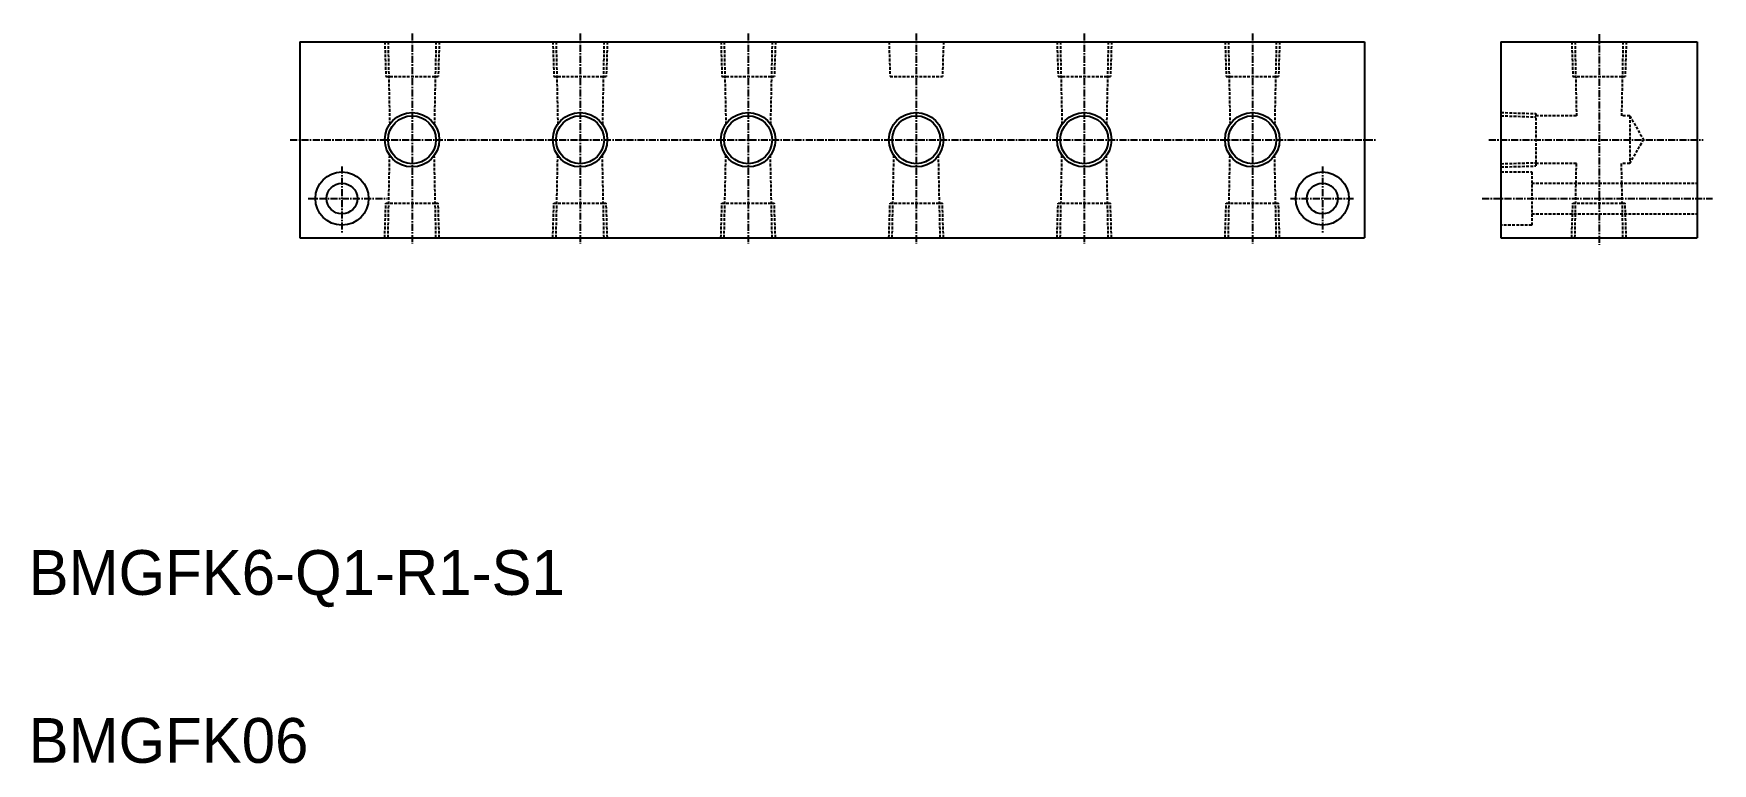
# Model space of a CAD drawing. Extents: x 1381 to 1680, y 120 to 251.
import ezdxf

# ---------------------------------------------------------------- set-up
doc = ezdxf.new("R2010")
doc.units = 0
doc.linetypes.add('CENTER', pattern=[2, 1.25, -0.25, 0.25, -0.25])
doc.linetypes.add('DASHED', pattern=[0.75, 0.5, -0.25])
doc.layers.get('0').update_dxf_attribs({"linetype": 'CONTINUOUS'})
doc.layers.add('CENTER', color=1, linetype='CENTER')

msp = doc.modelspace()

# ---------------------------------------------------------------- linework, layer by layer
at = {"color": 7, "linetype": 'CONTINUOUS'}
for p, q in [((1428.06, 249.31), (1618.06, 249.31)), ((1428.06, 249.31), (1428.06, 214.31)), ((1618.06, 249.31), (1618.06, 214.31)), ((1642.44, 249.31), (1642.44, 214.31)), ((1642.44, 249.31), (1677.44, 249.31)), ((1677.44, 249.31), (1677.44, 214.31)), ((1428.06, 214.31), (1618.06, 214.31)), ((1642.44, 214.31), (1677.44, 214.31))]:
    msp.add_line(p, q, dxfattribs=at)
at = {"color": 3, "linetype": 'DASHED'}
for p, q in [((1443.2, 249.31), (1443.39, 243.11)), ((1443.78, 249.31), (1444.08, 234.61)), ((1452.34, 249.31), (1452.04, 234.61)), ((1452.93, 249.31), (1452.73, 243.11)), ((1473.2, 249.31), (1473.39, 243.11)), ((1473.78, 249.31), (1474.08, 234.61)), ((1482.34, 249.31), (1482.04, 234.61)), ((1482.93, 249.31), (1482.73, 243.11)), ((1503.2, 249.31), (1503.39, 243.11)), ((1503.78, 249.31), (1504.08, 234.61)), ((1512.34, 249.31), (1512.04, 234.61)), ((1512.93, 249.31), (1512.73, 243.11)), ((1533.2, 249.31), (1533.39, 243.11)), ((1542.93, 249.31), (1542.73, 243.11)), ((1563.2, 249.31), (1563.39, 243.11)), ((1563.78, 249.31), (1564.08, 234.61)), ((1572.34, 249.31), (1572.04, 234.61)), ((1572.93, 249.31), (1572.73, 243.11)), ((1593.2, 249.31), (1593.39, 243.11)), ((1593.78, 249.31), (1594.08, 234.61)), ((1602.34, 249.31), (1602.04, 234.61)), ((1602.93, 249.31), (1602.73, 243.11)), ((1655.07, 249.31), (1655.27, 243.11)), ((1655.65, 249.31), (1655.91, 236.06)), ((1664.22, 249.31), (1663.96, 236.06)), ((1664.8, 249.31), (1664.61, 243.11)), ((1443.39, 243.11), (1452.73, 243.11)), ((1473.39, 243.11), (1482.73, 243.11)), ((1503.39, 243.11), (1512.73, 243.11)), ((1533.39, 243.11), (1542.73, 243.11)), ((1563.39, 243.11), (1572.73, 243.11)), ((1593.39, 243.11), (1602.73, 243.11)), ((1655.27, 243.11), (1664.61, 243.11)), ((1642.44, 236.68), (1648.64, 236.48)), ((1642.44, 236.1), (1648.64, 235.9)), ((1648.64, 236.48), (1648.64, 227.14)), ((1655.91, 236.06), (1648.64, 236.06)), ((1665.44, 236.06), (1663.96, 236.06)), ((1665.44, 236.06), (1667.89, 231.81)), ((1665.44, 236.06), (1665.44, 227.56)), ((1665.44, 227.56), (1667.89, 231.81)), ((1443.78, 214.31), (1444.08, 229.02)), ((1452.34, 214.31), (1452.04, 229.02)), ((1473.78, 214.31), (1474.08, 229.02)), ((1482.34, 214.31), (1482.04, 229.02)), ((1503.78, 214.31), (1504.08, 229.02)), ((1512.34, 214.31), (1512.04, 229.02)), ((1533.78, 214.31), (1534.08, 229.02)), ((1542.34, 214.31), (1542.04, 229.02)), ((1563.78, 214.31), (1564.08, 229.02)), ((1572.34, 214.31), (1572.04, 229.02)), ((1593.78, 214.31), (1594.08, 229.02)), ((1602.34, 214.31), (1602.04, 229.02)), ((1642.44, 227.53), (1648.64, 227.72)), ((1642.44, 226.95), (1648.64, 227.14)), ((1642.44, 226.06), (1647.94, 226.06)), ((1647.94, 226.06), (1647.94, 216.56)), ((1655.91, 227.56), (1648.64, 227.56)), ((1655.65, 214.31), (1655.91, 227.56)), ((1664.22, 214.31), (1663.96, 227.56)), ((1665.44, 227.56), (1663.96, 227.56)), ((1647.94, 224.06), (1677.44, 224.06)), ((1443.2, 214.31), (1443.39, 220.51)), ((1443.39, 220.51), (1452.73, 220.51)), ((1452.93, 214.31), (1452.73, 220.51)), ((1473.2, 214.31), (1473.39, 220.51)), ((1473.39, 220.51), (1482.73, 220.51)), ((1482.93, 214.31), (1482.73, 220.51)), ((1503.2, 214.31), (1503.39, 220.51)), ((1503.39, 220.51), (1512.73, 220.51)), ((1512.93, 214.31), (1512.73, 220.51)), ((1533.2, 214.31), (1533.39, 220.51)), ((1533.39, 220.51), (1542.73, 220.51)), ((1542.93, 214.31), (1542.73, 220.51)), ((1563.2, 214.31), (1563.39, 220.51)), ((1563.39, 220.51), (1572.73, 220.51)), ((1572.93, 214.31), (1572.73, 220.51)), ((1593.2, 214.31), (1593.39, 220.51)), ((1593.39, 220.51), (1602.73, 220.51)), ((1602.93, 214.31), (1602.73, 220.51)), ((1655.07, 214.31), (1655.27, 220.51)), ((1655.27, 220.51), (1664.61, 220.51)), ((1664.8, 214.31), (1664.61, 220.51)), ((1647.94, 216.56), (1642.44, 216.56)), ((1647.94, 218.56), (1677.44, 218.56))]:
    msp.add_line(p, q, dxfattribs=at)
for p, q in [((1642.44, 243.06), (1642.44, 243.06)), ((1642.44, 231.81), (1642.44, 231.81))]:
    msp.add_line(p, q)
at = {"color": 3}
for centre in [(1448.06, 231.81), (1478.06, 231.81), (1508.06, 231.81), (1538.06, 231.81), (1568.06, 231.81), (1598.06, 231.81)]:
    msp.add_circle(centre, 4.86, dxfattribs=at)
at = {"color": 7, "linetype": 'CONTINUOUS'}
for centre, radius in [((1448.06, 231.81), 4.28), ((1478.06, 231.81), 4.28), ((1508.06, 231.81), 4.28), ((1538.06, 231.81), 4.28), ((1568.06, 231.81), 4.28), ((1598.06, 231.81), 4.28), ((1435.56, 221.31), 4.75), ((1610.56, 221.31), 4.75), ((1435.56, 221.31), 2.75), ((1610.56, 221.31), 2.75)]:
    msp.add_circle(centre, radius, dxfattribs=at)
at = {"layer": 'CENTER', "color": 1, "linetype": 'CENTER'}
for p, q in [((1448.06, 250.79), (1448.06, 213.22)), ((1478.06, 250.79), (1478.06, 213.22)), ((1508.06, 250.79), (1508.06, 213.22)), ((1538.06, 250.79), (1538.06, 213.22)), ((1568.06, 250.79), (1568.06, 213.22)), ((1598.06, 250.79), (1598.06, 213.22)), ((1659.94, 250.67), (1659.94, 213.04)), ((1426.33, 231.81), (1620.04, 231.81)), ((1640.29, 231.81), (1678.55, 231.81)), ((1435.56, 227.01), (1435.56, 215.08)), ((1610.56, 227.01), (1610.56, 215.08)), ((1429.52, 221.31), (1443.64, 221.31)), ((1604.86, 221.31), (1616.14, 221.31)), ((1639.09, 221.31), (1680.19, 221.31))]:
    msp.add_line(p, q, dxfattribs=at)

# ---------------------------------------------------------------- texts
at = {"color": 7, "linetype": 'CONTINUOUS'}
for s, p in [('BMGFK6-Q1-R1-S1', (1379.63, 150.51)), ('BMGFK06', (1379.63, 120.51))]:
    msp.add_text(s, height=8, dxfattribs=at).set_placement(p)

doc.saveas('drawing.dxf')
